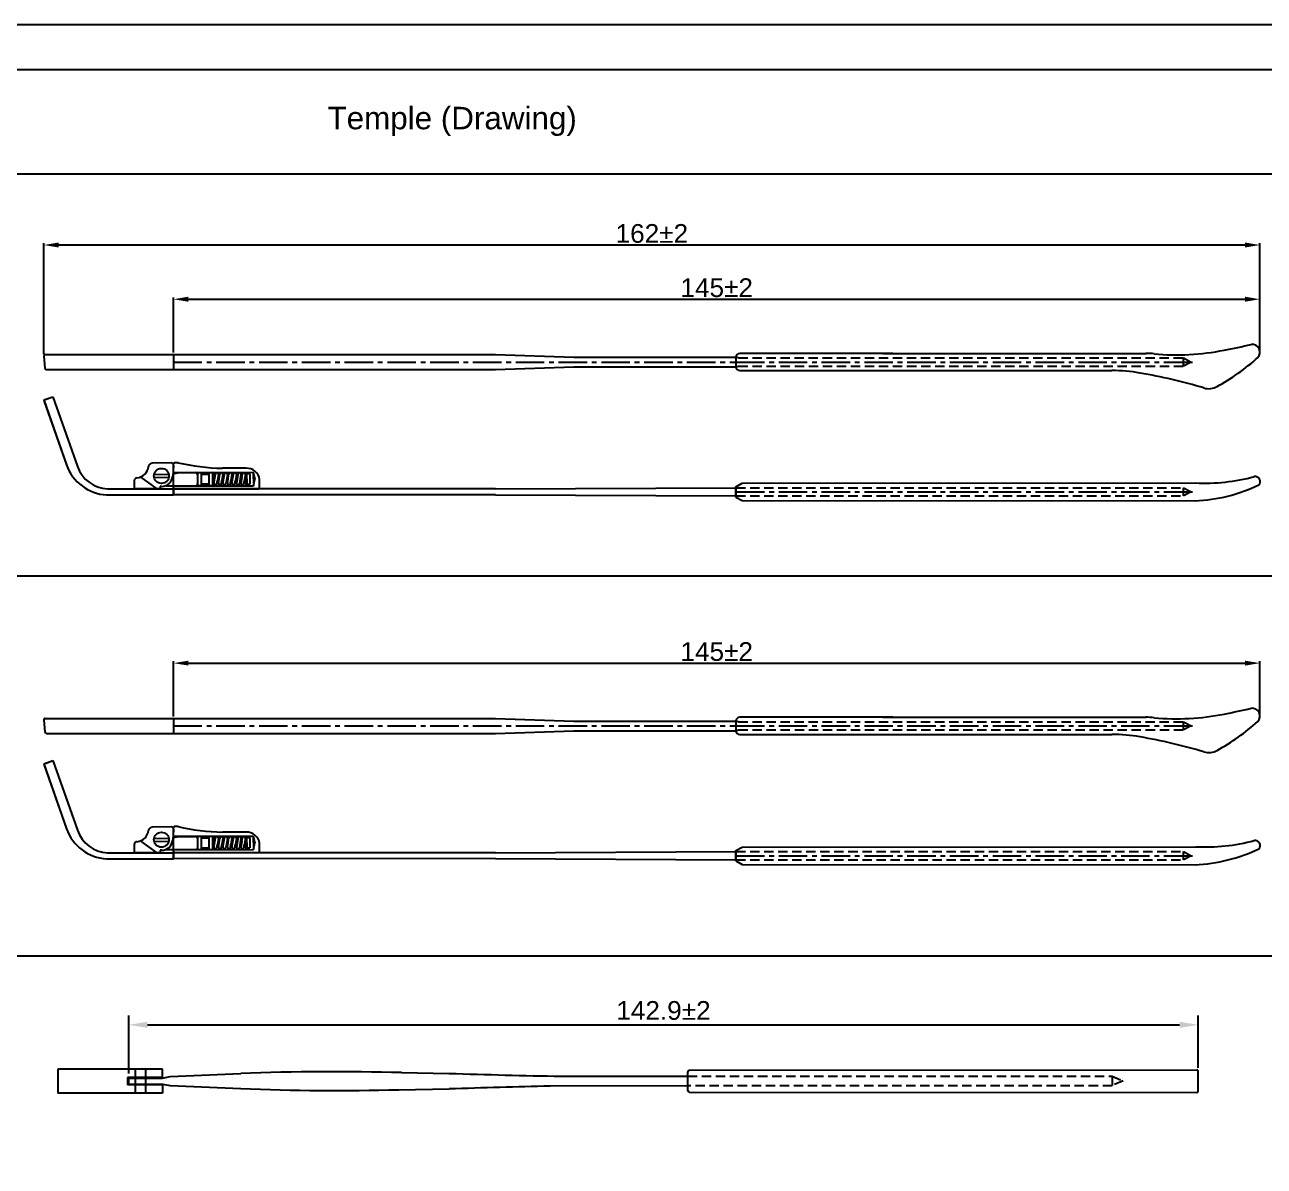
# Model space of a CAD drawing. Header units: millimetres. Extents: x 7018 to 13530, y 4187 to 5692.
# Drawn here: x 10863.7 to 11029.2, y 5096.4 to 5248.9 of the extents above; entities that cross this region are included whole.
import ezdxf

# ---------------------------------------------------------------- set-up
doc = ezdxf.new("R2010")
doc.units = ezdxf.units.MM
doc.linetypes.add('CENTER2', pattern=[28.575, 19.05, -3.175, 3.175, -3.175])
doc.linetypes.add('HIDDEN2', pattern=[0.1875, 0.125, -0.0625])
for name, color, linetype in [('Center Line', 2, 'CENTER2'), ('Dimension', 3, 'Continuous'), ('Hidden Line', 1, 'HIDDEN2')]:
    doc.layers.add(name, color=color, linetype=linetype)
doc.styles.get("Standard").update_dxf_attribs({"font": 'arial.ttf'})
doc.styles.add('样式 1', font='romant.shx')
doc.dimstyles.new('ISO-25$0', dxfattribs={"dimtxt": 2.5, "dimasz": 2.5, "dimexe": 0.5, "dimexo": 1, "dimgap": 1, "dimtad": 0, "dimtih": 1, "dimtoh": 1, "dimdec": 1, "dimzin": 10, "dimdsep": 46, "dimlunit": 6, "dimtxsty": '样式 1', "dimcen": 0, "dimclrd": 256, "dimclre": 256, "dimclrt": 7, "dimazin": 0, "dimtfac": 1, "dimtdec": 1, "dimtofl": 0, "dimtmove": 0, "dimatfit": 0, "dimfxl": 1, "dimtolj": 1, "dimtzin": 10, "dimarcsym": 0})
doc.dimstyles.new('Standard$0', dxfattribs={"dimtxt": 2.3, "dimasz": 2, "dimexe": 1, "dimexo": 1, "dimgap": 1, "dimtad": 1, "dimdec": 1, "dimzin": 0, "dimdsep": 46, "dimtxsty": 'Standard', "dimcen": 0, "dimclrd": 4, "dimclre": 4, "dimclrt": 4, "dimadec": 1, "dimazin": 0, "dimtfac": 1, "dimtdec": 1, "dimtofl": 0, "dimtmove": 0, "dimatfit": 0, "dimfxl": 1, "dimtfillclr": 256, "dimtolj": 1, "dimtzin": 0, "dimlwd": -1, "dimlwe": -1, "dimarcsym": 1})

# ---------------------------------------------------------------- blocks, each defined once
blk = doc.blocks.new('*D3129')
at = {"layer": 'Defpoints', "color": 0, "ltscale": 1000, "transparency": 16777216}
for p in [(11028.67, 5212.22), (10883.57, 5204.84), (11028.67, 5205.15)]:
    blk.add_point(p, dxfattribs=at)
at = {"layer": 'Dimension', "color": 3, "ltscale": 1000, "transparency": 16777216}
for p, q in [((10883.57, 5205.09), (10883.57, 5212.47)), ((11028.67, 5205.4), (11028.67, 5212.47)), ((10885.57, 5212.22), (11026.67, 5212.22))]:
    blk.add_line(p, q, dxfattribs=at)
for points in [[(10885.57, 5212.56), (10885.57, 5211.89), (10883.57, 5212.22)], [(11026.67, 5212.56), (11026.67, 5211.89), (11028.67, 5212.22)]]:
    blk.add_solid(points, dxfattribs=at)
at = {"layer": 'Dimension', "ltscale": 1000, "transparency": 16777216, "insert": (10956.12, 5213.75), "char_height": 2.5, "attachment_point": 5}
blk.add_mtext('\\A1;145±2', dxfattribs=at)
blk = doc.blocks.new('*D3130')
at = {"layer": 'Defpoints', "color": 0, "ltscale": 1000, "transparency": 16777216}
for p in [(10866.26, 5219.46), (10866.26, 5204.64), (11028.67, 5205.15)]:
    blk.add_point(p, dxfattribs=at)
at = {"layer": 'Dimension', "color": 3, "ltscale": 1000, "transparency": 16777216}
for p, q in [((10866.26, 5204.89), (10866.26, 5219.71)), ((11026.67, 5219.46), (10868.26, 5219.46)), ((11028.67, 5205.4), (11028.67, 5219.71))]:
    blk.add_line(p, q, dxfattribs=at)
for points in [[(10868.26, 5219.8), (10868.26, 5219.13), (10866.26, 5219.46)], [(11026.67, 5219.8), (11026.67, 5219.13), (11028.67, 5219.46)]]:
    blk.add_solid(points, dxfattribs=at)
at = {"layer": 'Dimension', "ltscale": 1000, "transparency": 16777216, "insert": (10947.46, 5220.99), "char_height": 2.5, "attachment_point": 5}
blk.add_mtext('\\A1;162±2', dxfattribs=at)
blk = doc.blocks.new('*D3131')
at = {"layer": 'Defpoints', "color": 0, "ltscale": 1000, "transparency": 16777216}
for p in [(11028.67, 5163.63), (10883.57, 5156.25), (11028.67, 5156.56)]:
    blk.add_point(p, dxfattribs=at)
at = {"layer": 'Dimension', "color": 3, "ltscale": 1000, "transparency": 16777216}
for p, q in [((10883.57, 5156.5), (10883.57, 5163.88)), ((10885.57, 5163.63), (11026.67, 5163.63)), ((11028.67, 5156.81), (11028.67, 5163.88))]:
    blk.add_line(p, q, dxfattribs=at)
for points in [[(10885.57, 5163.96), (10885.57, 5163.3), (10883.57, 5163.63)], [(11026.67, 5163.96), (11026.67, 5163.3), (11028.67, 5163.63)]]:
    blk.add_solid(points, dxfattribs=at)
at = {"layer": 'Dimension', "ltscale": 1000, "transparency": 16777216, "insert": (10956.12, 5165.16), "char_height": 2.5, "attachment_point": 5}
blk.add_mtext('\\A1;145±2', dxfattribs=at)
blk = doc.blocks.new('*D3135')
at = {"layer": 'Defpoints', "color": 0, "transparency": 16777216}
for p in [(11020.44, 5115.33), (10877.59, 5108.21), (11020.44, 5108.96)]:
    blk.add_point(p, dxfattribs=at)
at = {"layer": 'Dimension', "color": 0, "lineweight": -2, "transparency": 16777216}
for p, q in [((10877.59, 5108.83), (10877.59, 5116.58)), ((11020.44, 5109.58), (11020.44, 5116.58)), ((10880.09, 5115.33), (11017.94, 5115.33))]:
    blk.add_line(p, q, dxfattribs=at)
at = {"layer": 'Dimension', "color": 0, "transparency": 16777216}
for points in [[(10880.09, 5115.74), (10880.09, 5114.91), (10877.59, 5115.33)], [(11017.94, 5115.74), (11017.94, 5114.91), (11020.44, 5115.33)]]:
    blk.add_solid(points, dxfattribs=at)
at = {"layer": 'Dimension', "color": 0, "transparency": 16777216, "insert": (10949.01, 5117.23), "char_height": 2.5, "attachment_point": 5}
blk.add_mtext('142.9±2', dxfattribs=at)

msp = doc.modelspace()

# ---------------------------------------------------------------- linework, layer by layer
for p, q in [((11191.322, 5242.873), (10782.067, 5242.873)), ((10794.623, 5228.984), (11191.061, 5228.984)), ((10866.256, 5204.624), (10866.399, 5203.024)), ((10866.456, 5204.841), (10883.569, 5204.841)), ((10883.569, 5204.841), (10926.558, 5204.841)), ((10883.569, 5204.841), (10883.569, 5202.841)), ((10883.569, 5204.841), (10883.569, 5202.841)), ((10926.558, 5204.841), (10937.057, 5204.491)), ((10937.057, 5204.491), (10958.697, 5204.491)), ((10958.697, 5204.491), (10958.697, 5203.197)), ((10958.697, 5204.336), (10958.697, 5203.197)), ((10979.361, 5205.091), (10979.361, 5205.091)), ((11018.475, 5203.292), (11018.463, 5204.392)), ((11018.463, 5204.391), (11019.469, 5203.841)), ((10866.598, 5202.841), (10883.569, 5202.841)), ((10883.569, 5202.841), (10926.558, 5202.841)), ((10926.558, 5202.841), (10937.057, 5203.191)), ((10937.057, 5203.191), (10958.697, 5203.191)), ((11019.469, 5203.841), (11018.475, 5203.291)), ((10866.256, 5198.767), (10867.483, 5199.197)), ((10866.445, 5198.833), (10867.483, 5199.197)), ((10867.483, 5199.197), (10870.747, 5189.895)), ((10867.483, 5199.197), (10870.747, 5189.895)), ((10866.256, 5198.767), (10869.297, 5190.101)), ((10866.323, 5198.578), (10869.297, 5190.101)), ((10883.273, 5190.357), (10880.734, 5190.312)), ((10883.273, 5190.357), (10880.734, 5190.312)), ((10883.578, 5190.034), (10883.468, 5188.576)), ((10883.578, 5190.034), (10883.468, 5188.576)), ((10883.582, 5187.047), (10883.577, 5190.247)), ((10883.582, 5187.047), (10883.577, 5190.247)), ((10884.162, 5190.398), (10883.727, 5190.397)), ((10884.162, 5190.398), (10883.727, 5190.397)), ((10893.278, 5189.661), (10890.11, 5189.656)), ((10893.278, 5189.661), (10890.11, 5189.656)), ((10878.331, 5187.988), (10878.309, 5187.018)), ((10878.331, 5187.988), (10878.309, 5187.018)), ((10881.379, 5186.899), (10879.173, 5188.499)), ((10880.967, 5188.46), (10882.966, 5188.413)), ((10880.976, 5188.859), (10882.976, 5188.812)), ((10883.578, 5188.92), (10884.278, 5189.071)), ((10883.578, 5188.92), (10884.278, 5189.071)), ((10883.579, 5189.097), (10894.238, 5189.112)), ((10883.579, 5189.097), (10894.238, 5189.112)), ((10884.278, 5189.071), (10886.528, 5189.074)), ((10884.278, 5189.071), (10886.528, 5189.074)), ((10886.778, 5189.1), (10887.278, 5189.1)), ((10886.778, 5189.1), (10886.78, 5187.35)), ((10886.778, 5189.1), (10887.278, 5189.1)), ((10886.778, 5189.1), (10886.78, 5187.35)), ((10886.778, 5188.825), (10886.78, 5187.575)), ((10886.778, 5188.825), (10886.78, 5187.575)), ((10886.778, 5188.775), (10886.778, 5188.6)), ((10886.778, 5188.775), (10886.778, 5188.6)), ((10887.278, 5189.1), (10887.28, 5187.35)), ((10887.278, 5189.1), (10887.28, 5187.35)), ((10887.278, 5188.875), (10888.278, 5188.877)), ((10887.278, 5188.875), (10888.278, 5188.877)), ((10887.28, 5187.575), (10888.28, 5187.577)), ((10887.28, 5187.575), (10888.28, 5187.577)), ((10888.278, 5189.102), (10888.28, 5187.352)), ((10888.278, 5189.102), (10888.678, 5189.102)), ((10888.278, 5189.102), (10888.28, 5187.352)), ((10888.278, 5189.102), (10888.678, 5189.102)), ((10888.678, 5189.102), (10888.778, 5189.103)), ((10888.678, 5189.102), (10888.778, 5189.103)), ((10888.778, 5189.103), (10888.78, 5187.353)), ((10888.778, 5189.103), (10888.78, 5187.353)), ((10888.778, 5188.678), (10889.148, 5188.678)), ((10888.778, 5188.678), (10889.148, 5188.678)), ((10888.779, 5187.778), (10889.007, 5187.778)), ((10888.779, 5187.778), (10889.007, 5187.778)), ((10888.923, 5187.778), (10888.98, 5187.603)), ((10888.923, 5187.778), (10888.98, 5187.603)), ((10888.98, 5187.603), (10889.18, 5188.884)), ((10888.98, 5187.603), (10889.18, 5188.884)), ((10888.986, 5188.827), (10889.034, 5188.678)), ((10888.986, 5188.827), (10889.034, 5188.678)), ((10889.38, 5187.603), (10889.446, 5188.02)), ((10889.38, 5187.603), (10889.446, 5188.02)), ((10889.407, 5187.778), (10889.607, 5187.779)), ((10889.407, 5187.778), (10889.607, 5187.779)), ((10889.578, 5188.854), (10889.446, 5188.02)), ((10889.578, 5188.854), (10889.446, 5188.02)), ((10889.523, 5187.779), (10889.58, 5187.604)), ((10889.523, 5187.779), (10889.58, 5187.604)), ((10889.55, 5188.679), (10889.75, 5188.679)), ((10889.55, 5188.679), (10889.75, 5188.679)), ((10889.578, 5188.854), (10889.634, 5188.679)), ((10889.578, 5188.854), (10889.634, 5188.679)), ((10889.58, 5187.604), (10889.778, 5188.854)), ((10889.58, 5187.604), (10889.778, 5188.854)), ((10889.98, 5187.604), (10890.046, 5188.021)), ((10889.98, 5187.604), (10890.046, 5188.021)), ((10890.007, 5187.779), (10890.207, 5187.78)), ((10890.007, 5187.779), (10890.207, 5187.78)), ((10890.178, 5188.855), (10890.046, 5188.021)), ((10890.178, 5188.855), (10890.046, 5188.021)), ((10890.123, 5187.779), (10890.18, 5187.605)), ((10890.123, 5187.779), (10890.18, 5187.605)), ((10890.15, 5188.68), (10890.35, 5188.68)), ((10890.15, 5188.68), (10890.35, 5188.68)), ((10890.178, 5188.855), (10890.234, 5188.68)), ((10890.178, 5188.855), (10890.234, 5188.68)), ((10890.18, 5187.605), (10890.378, 5188.855)), ((10890.18, 5187.605), (10890.378, 5188.855)), ((10890.646, 5188.022), (10890.58, 5187.605)), ((10890.646, 5188.022), (10890.58, 5187.605)), ((10890.607, 5187.78), (10890.807, 5187.78)), ((10890.607, 5187.78), (10890.807, 5187.78)), ((10890.778, 5188.855), (10890.646, 5188.022)), ((10890.778, 5188.855), (10890.646, 5188.022)), ((10890.723, 5187.78), (10890.78, 5187.605)), ((10890.723, 5187.78), (10890.78, 5187.605)), ((10890.75, 5188.68), (10890.948, 5188.681)), ((10890.75, 5188.68), (10890.948, 5188.681)), ((10890.778, 5188.855), (10890.834, 5188.68)), ((10890.778, 5188.855), (10890.834, 5188.68)), ((10890.78, 5187.605), (10890.98, 5188.887)), ((10890.78, 5187.605), (10890.98, 5188.887)), ((10891.18, 5187.606), (10891.246, 5188.023)), ((10891.18, 5187.606), (10891.246, 5188.023)), ((10891.207, 5187.781), (10891.407, 5187.781)), ((10891.207, 5187.781), (10891.407, 5187.781)), ((10891.378, 5188.856), (10891.246, 5188.023)), ((10891.378, 5188.856), (10891.246, 5188.023)), ((10891.323, 5187.781), (10891.38, 5187.606)), ((10891.323, 5187.781), (10891.38, 5187.606)), ((10891.35, 5188.681), (10891.55, 5188.681)), ((10891.35, 5188.681), (10891.55, 5188.681)), ((10891.378, 5188.856), (10891.434, 5188.681)), ((10891.378, 5188.856), (10891.434, 5188.681)), ((10891.38, 5187.606), (10891.578, 5188.857)), ((10891.38, 5187.606), (10891.578, 5188.857)), ((10891.78, 5187.607), (10891.846, 5188.024)), ((10891.78, 5187.607), (10891.846, 5188.024)), ((10891.807, 5187.782), (10892.007, 5187.782)), ((10891.807, 5187.782), (10892.007, 5187.782)), ((10891.978, 5188.857), (10891.846, 5188.024)), ((10891.978, 5188.857), (10891.846, 5188.024)), ((10891.923, 5187.782), (10891.98, 5187.607)), ((10891.923, 5187.782), (10891.98, 5187.607)), ((10891.95, 5188.682), (10892.15, 5188.682)), ((10891.95, 5188.682), (10892.15, 5188.682)), ((10891.978, 5188.857), (10892.034, 5188.682)), ((10891.978, 5188.857), (10892.034, 5188.682)), ((10892.112, 5188.441), (10891.98, 5187.607)), ((10892.112, 5188.441), (10891.98, 5187.607)), ((10892.178, 5188.857), (10892.112, 5188.441)), ((10892.178, 5188.857), (10892.112, 5188.441)), ((10892.578, 5188.858), (10892.38, 5187.608)), ((10892.578, 5188.858), (10892.38, 5187.608)), ((10892.407, 5187.783), (10892.607, 5187.783)), ((10892.407, 5187.783), (10892.607, 5187.783)), ((10892.523, 5187.783), (10892.58, 5187.608)), ((10892.523, 5187.783), (10892.58, 5187.608)), ((10892.55, 5188.683), (10892.748, 5188.683)), ((10892.55, 5188.683), (10892.748, 5188.683)), ((10892.578, 5188.858), (10892.634, 5188.683)), ((10892.578, 5188.858), (10892.634, 5188.683)), ((10892.711, 5188.445), (10892.58, 5187.608)), ((10892.711, 5188.445), (10892.58, 5187.608)), ((10892.711, 5188.445), (10892.78, 5188.889)), ((10892.711, 5188.445), (10892.78, 5188.889)), ((10893.178, 5188.859), (10892.98, 5187.609)), ((10893.178, 5188.859), (10892.98, 5187.609)), ((10892.98, 5187.609), (10893.046, 5188.025)), ((10892.98, 5187.609), (10893.046, 5188.025)), ((10893.007, 5187.784), (10893.207, 5187.784)), ((10893.007, 5187.784), (10893.207, 5187.784)), ((10893.123, 5187.784), (10893.18, 5187.609)), ((10893.123, 5187.784), (10893.18, 5187.609)), ((10893.15, 5188.684), (10893.35, 5188.684)), ((10893.15, 5188.684), (10893.35, 5188.684)), ((10893.168, 5188.796), (10893.178, 5188.859)), ((10893.168, 5188.796), (10893.178, 5188.859)), ((10893.168, 5188.796), (10893.178, 5188.859)), ((10893.168, 5188.796), (10893.178, 5188.859)), ((10893.168, 5188.796), (10893.168, 5188.796)), ((10893.168, 5188.796), (10893.168, 5188.796)), ((10893.178, 5188.859), (10893.234, 5188.684)), ((10893.178, 5188.859), (10893.234, 5188.684)), ((10893.18, 5187.609), (10893.378, 5188.859)), ((10893.18, 5187.609), (10893.378, 5188.859)), ((10893.378, 5188.934), (10893.778, 5188.935)), ((10893.378, 5188.934), (10893.778, 5188.935)), ((10893.378, 5188.547), (10893.378, 5188.934)), ((10893.378, 5188.547), (10893.378, 5188.934)), ((10893.379, 5188.234), (10893.378, 5188.547)), ((10893.379, 5188.234), (10893.378, 5188.547)), ((10893.379, 5188.234), (10893.38, 5187.534)), ((10893.379, 5188.234), (10893.38, 5187.534)), ((10893.38, 5187.534), (10893.78, 5187.535)), ((10893.38, 5187.534), (10893.78, 5187.535)), ((10893.38, 5187.534), (10893.38, 5187.409)), ((10893.38, 5187.534), (10893.38, 5187.409)), ((10893.778, 5188.821), (10893.778, 5188.935)), ((10893.778, 5188.821), (10893.778, 5188.935)), ((10893.778, 5188.821), (10893.78, 5187.535)), ((10893.778, 5188.821), (10893.78, 5187.535)), ((10894.238, 5189.112), (10894.24, 5187.312)), ((10894.238, 5189.112), (10894.458, 5188.212)), ((10894.238, 5189.112), (10894.24, 5187.312)), ((10894.238, 5189.112), (10894.458, 5188.212)), ((10894.24, 5187.312), (10894.458, 5188.212)), ((10894.24, 5187.312), (10894.458, 5188.212)), ((10895.082, 5187.063), (10895.08, 5188.159)), ((10895.082, 5187.063), (10895.08, 5188.159)), ((10958.697, 5187.193), (10959.517, 5187.649)), ((10959.517, 5187.649), (11020.061, 5187.699)), ((10874.642, 5186.095), (10883.588, 5186.099)), ((10874.756, 5186.89), (10883.569, 5186.899)), ((10874.756, 5186.89), (10883.569, 5186.899)), ((10881.807, 5186.9), (10878.307, 5186.896)), ((10881.807, 5186.9), (10878.307, 5186.896)), ((10881.815, 5187.239), (10881.807, 5186.9)), ((10881.815, 5187.239), (10881.808, 5186.939)), ((10881.99, 5187.235), (10881.815, 5187.239)), ((10881.99, 5187.235), (10881.815, 5187.239)), ((10882.615, 5187.319), (10886.53, 5187.324)), ((10882.615, 5187.319), (10886.53, 5187.324)), ((10883.569, 5186.099), (10883.569, 5186.899)), ((10926.569, 5186.888), (10883.569, 5186.899)), ((10883.569, 5186.899), (10883.569, 5186.099)), ((10926.569, 5186.11), (10883.569, 5186.099)), ((10883.582, 5187.297), (10894.24, 5187.312)), ((10883.582, 5187.297), (10894.24, 5187.312)), ((10883.732, 5186.897), (10894.932, 5186.913)), ((10883.732, 5186.897), (10894.932, 5186.913)), ((10886.78, 5187.35), (10887.28, 5187.35)), ((10886.78, 5187.35), (10887.28, 5187.35)), ((10888.28, 5187.352), (10888.68, 5187.352)), ((10888.28, 5187.352), (10888.68, 5187.352)), ((10888.68, 5187.352), (10888.78, 5187.353)), ((10888.68, 5187.352), (10888.78, 5187.353)), ((10926.569, 5186.888), (10958.697, 5187.049)), ((10926.569, 5186.11), (10958.697, 5185.949)), ((10958.697, 5185.805), (10958.697, 5187.193)), ((10958.697, 5187.193), (10958.697, 5185.805)), ((10958.697, 5187.049), (10958.697, 5185.949)), ((10958.697, 5186.899), (10958.697, 5186.099)), ((10958.697, 5185.805), (10959.517, 5185.349)), ((10959.517, 5185.349), (11020.005, 5185.299)), ((10794.884, 5175.281), (11191.322, 5175.281)), ((10866.456, 5156.25), (10883.569, 5156.25)), ((10883.569, 5156.25), (10926.558, 5156.25)), ((10883.569, 5156.25), (10883.569, 5154.25)), ((10883.569, 5156.25), (10883.569, 5154.25)), ((10926.558, 5156.25), (10937.057, 5155.9)), ((10979.361, 5156.5), (10979.361, 5156.5)), ((10866.256, 5156.032), (10866.399, 5154.432)), ((10926.558, 5154.25), (10937.057, 5154.6)), ((10937.057, 5155.9), (10958.697, 5155.9)), ((10937.057, 5154.6), (10958.697, 5154.6)), ((10958.697, 5155.9), (10958.697, 5154.605)), ((10958.697, 5155.744), (10958.697, 5154.605)), ((11018.463, 5155.8), (11019.469, 5155.25)), ((11018.475, 5154.7), (11018.463, 5155.8)), ((11019.469, 5155.25), (11018.475, 5154.7)), ((10866.598, 5154.25), (10883.569, 5154.25)), ((10883.569, 5154.25), (10926.558, 5154.25)), ((10866.256, 5150.175), (10867.483, 5150.606)), ((10866.256, 5150.175), (10869.297, 5141.509)), ((10866.323, 5149.987), (10869.297, 5141.509)), ((10866.445, 5150.242), (10867.483, 5150.606)), ((10867.483, 5150.606), (10870.747, 5141.303)), ((10867.483, 5150.606), (10870.747, 5141.303)), ((10883.273, 5141.765), (10880.734, 5141.721)), ((10883.273, 5141.765), (10880.734, 5141.721)), ((10883.578, 5141.443), (10883.468, 5139.985)), ((10883.578, 5141.443), (10883.468, 5139.985)), ((10883.582, 5138.456), (10883.577, 5141.656)), ((10883.582, 5138.456), (10883.577, 5141.656)), ((10884.162, 5141.806), (10883.727, 5141.806)), ((10884.162, 5141.806), (10883.727, 5141.806)), ((10881.379, 5138.308), (10879.173, 5139.908)), ((10880.967, 5139.868), (10882.966, 5139.821)), ((10880.976, 5140.268), (10882.976, 5140.221)), ((10883.578, 5140.329), (10884.278, 5140.48)), ((10883.578, 5140.329), (10884.278, 5140.48)), ((10883.579, 5140.506), (10894.238, 5140.521)), ((10883.579, 5140.506), (10894.238, 5140.521)), ((10884.278, 5140.48), (10886.528, 5140.483)), ((10884.278, 5140.48), (10886.528, 5140.483)), ((10886.778, 5140.508), (10887.278, 5140.509)), ((10886.778, 5140.508), (10887.278, 5140.509)), ((10886.778, 5140.508), (10886.78, 5138.758)), ((10886.778, 5140.508), (10886.78, 5138.758)), ((10886.778, 5140.233), (10886.78, 5138.983)), ((10886.778, 5140.233), (10886.78, 5138.983)), ((10886.778, 5140.183), (10886.778, 5140.008)), ((10886.778, 5140.183), (10886.778, 5140.008)), ((10887.278, 5140.509), (10887.28, 5138.759)), ((10887.278, 5140.509), (10887.28, 5138.759)), ((10887.278, 5140.284), (10888.278, 5140.285)), ((10887.278, 5140.284), (10888.278, 5140.285)), ((10888.278, 5140.51), (10888.678, 5140.511)), ((10888.278, 5140.51), (10888.678, 5140.511)), ((10888.278, 5140.51), (10888.28, 5138.76)), ((10888.278, 5140.51), (10888.28, 5138.76)), ((10888.678, 5140.511), (10888.778, 5140.511)), ((10888.678, 5140.511), (10888.778, 5140.511)), ((10888.778, 5140.511), (10888.78, 5138.761)), ((10888.778, 5140.511), (10888.78, 5138.761)), ((10888.778, 5140.086), (10889.148, 5140.087)), ((10888.778, 5140.086), (10889.148, 5140.087)), ((10888.98, 5139.011), (10889.18, 5140.293)), ((10888.98, 5139.011), (10889.18, 5140.293)), ((10888.986, 5140.235), (10889.034, 5140.087)), ((10888.986, 5140.235), (10889.034, 5140.087)), ((10889.578, 5140.262), (10889.446, 5139.429)), ((10889.578, 5140.262), (10889.446, 5139.429)), ((10889.55, 5140.087), (10889.75, 5140.088)), ((10889.55, 5140.087), (10889.75, 5140.088)), ((10889.578, 5140.262), (10889.634, 5140.087)), ((10889.578, 5140.262), (10889.634, 5140.087)), ((10889.58, 5139.012), (10889.778, 5140.263)), ((10889.58, 5139.012), (10889.778, 5140.263)), ((10890.178, 5140.263), (10890.046, 5139.43)), ((10890.178, 5140.263), (10890.046, 5139.43)), ((10893.278, 5141.069), (10890.11, 5141.065)), ((10893.278, 5141.069), (10890.11, 5141.065)), ((10890.15, 5140.088), (10890.35, 5140.088)), ((10890.15, 5140.088), (10890.35, 5140.088)), ((10890.178, 5140.263), (10890.234, 5140.088)), ((10890.178, 5140.263), (10890.234, 5140.088)), ((10890.18, 5139.013), (10890.378, 5140.263)), ((10890.18, 5139.013), (10890.378, 5140.263)), ((10890.778, 5140.264), (10890.646, 5139.43)), ((10890.778, 5140.264), (10890.646, 5139.43)), ((10890.75, 5140.089), (10890.948, 5140.089)), ((10890.75, 5140.089), (10890.948, 5140.089)), ((10890.778, 5140.264), (10890.834, 5140.089)), ((10890.778, 5140.264), (10890.834, 5140.089)), ((10890.78, 5139.014), (10890.98, 5140.296)), ((10890.78, 5139.014), (10890.98, 5140.296)), ((10891.378, 5140.265), (10891.246, 5139.431)), ((10891.378, 5140.265), (10891.246, 5139.431)), ((10891.35, 5140.09), (10891.55, 5140.09)), ((10891.35, 5140.09), (10891.55, 5140.09)), ((10891.378, 5140.265), (10891.434, 5140.09)), ((10891.378, 5140.265), (10891.434, 5140.09)), ((10891.38, 5139.015), (10891.578, 5140.265)), ((10891.38, 5139.015), (10891.578, 5140.265)), ((10891.978, 5140.266), (10891.846, 5139.432)), ((10891.978, 5140.266), (10891.846, 5139.432)), ((10891.95, 5140.091), (10892.15, 5140.091)), ((10891.95, 5140.091), (10892.15, 5140.091)), ((10891.978, 5140.266), (10892.034, 5140.091)), ((10891.978, 5140.266), (10892.034, 5140.091)), ((10892.112, 5139.849), (10891.98, 5139.016)), ((10892.112, 5139.849), (10891.98, 5139.016)), ((10892.178, 5140.266), (10892.112, 5139.849)), ((10892.178, 5140.266), (10892.112, 5139.849)), ((10892.578, 5140.267), (10892.38, 5139.016)), ((10892.578, 5140.267), (10892.38, 5139.016)), ((10892.55, 5140.092), (10892.748, 5140.092)), ((10892.55, 5140.092), (10892.748, 5140.092)), ((10892.578, 5140.267), (10892.634, 5140.092)), ((10892.578, 5140.267), (10892.634, 5140.092)), ((10892.711, 5139.854), (10892.58, 5139.017)), ((10892.711, 5139.854), (10892.58, 5139.017)), ((10892.711, 5139.854), (10892.78, 5140.298)), ((10892.711, 5139.854), (10892.78, 5140.298)), ((10893.178, 5140.267), (10892.98, 5139.017)), ((10893.178, 5140.267), (10892.98, 5139.017)), ((10893.15, 5140.092), (10893.35, 5140.093)), ((10893.15, 5140.092), (10893.35, 5140.093)), ((10893.168, 5140.205), (10893.178, 5140.267)), ((10893.168, 5140.205), (10893.178, 5140.267)), ((10893.168, 5140.205), (10893.178, 5140.267)), ((10893.168, 5140.205), (10893.178, 5140.267)), ((10893.168, 5140.205), (10893.168, 5140.205)), ((10893.168, 5140.205), (10893.168, 5140.205)), ((10893.178, 5140.267), (10893.234, 5140.092)), ((10893.178, 5140.267), (10893.234, 5140.092)), ((10893.18, 5139.017), (10893.378, 5140.268)), ((10893.18, 5139.017), (10893.378, 5140.268)), ((10893.378, 5140.343), (10893.778, 5140.343)), ((10893.378, 5139.955), (10893.378, 5140.343)), ((10893.378, 5140.343), (10893.778, 5140.343)), ((10893.378, 5139.955), (10893.378, 5140.343)), ((10893.379, 5139.643), (10893.378, 5139.955)), ((10893.379, 5139.643), (10893.378, 5139.955)), ((10893.379, 5139.643), (10893.38, 5138.943)), ((10893.379, 5139.643), (10893.38, 5138.943)), ((10893.778, 5140.23), (10893.778, 5140.343)), ((10893.778, 5140.23), (10893.778, 5140.343)), ((10893.778, 5140.23), (10893.78, 5138.943)), ((10893.778, 5140.23), (10893.78, 5138.943)), ((10894.238, 5140.521), (10894.24, 5138.721)), ((10894.238, 5140.521), (10894.458, 5139.621)), ((10894.238, 5140.521), (10894.24, 5138.721)), ((10894.238, 5140.521), (10894.458, 5139.621)), ((10894.24, 5138.721), (10894.458, 5139.621)), ((10894.24, 5138.721), (10894.458, 5139.621)), ((10895.082, 5138.472), (10895.08, 5139.567)), ((10895.082, 5138.472), (10895.08, 5139.567)), ((10874.756, 5138.299), (10883.569, 5138.307)), ((10874.756, 5138.299), (10883.569, 5138.307)), ((10881.807, 5138.308), (10878.307, 5138.305)), ((10881.807, 5138.308), (10878.307, 5138.305)), ((10878.331, 5139.397), (10878.309, 5138.427)), ((10878.331, 5139.397), (10878.309, 5138.427)), ((10881.815, 5138.648), (10881.807, 5138.308)), ((10881.815, 5138.648), (10881.808, 5138.348)), ((10881.99, 5138.644), (10881.815, 5138.648)), ((10881.99, 5138.644), (10881.815, 5138.648)), ((10882.615, 5138.728), (10886.53, 5138.733)), ((10882.615, 5138.728), (10886.53, 5138.733)), ((10883.569, 5137.508), (10883.569, 5138.308)), ((10926.569, 5138.297), (10883.569, 5138.308)), ((10883.569, 5138.307), (10883.569, 5137.508)), ((10883.582, 5138.706), (10894.24, 5138.721)), ((10883.582, 5138.706), (10894.24, 5138.721)), ((10883.732, 5138.306), (10894.932, 5138.322)), ((10883.732, 5138.306), (10894.932, 5138.322)), ((10886.78, 5138.758), (10887.28, 5138.759)), ((10886.78, 5138.758), (10887.28, 5138.759)), ((10887.28, 5138.984), (10888.28, 5138.985)), ((10887.28, 5138.984), (10888.28, 5138.985)), ((10888.28, 5138.76), (10888.68, 5138.761)), ((10888.28, 5138.76), (10888.68, 5138.761)), ((10888.68, 5138.761), (10888.78, 5138.761)), ((10888.68, 5138.761), (10888.78, 5138.761)), ((10888.779, 5139.186), (10889.007, 5139.187)), ((10888.779, 5139.186), (10889.007, 5139.187)), ((10888.923, 5139.186), (10888.98, 5139.011)), ((10888.923, 5139.186), (10888.98, 5139.011)), ((10889.38, 5139.012), (10889.446, 5139.429)), ((10889.38, 5139.012), (10889.446, 5139.429)), ((10889.407, 5139.187), (10889.607, 5139.187)), ((10889.407, 5139.187), (10889.607, 5139.187)), ((10889.523, 5139.187), (10889.58, 5139.012)), ((10889.523, 5139.187), (10889.58, 5139.012)), ((10889.98, 5139.013), (10890.046, 5139.43)), ((10889.98, 5139.013), (10890.046, 5139.43)), ((10890.007, 5139.188), (10890.207, 5139.188)), ((10890.007, 5139.188), (10890.207, 5139.188)), ((10890.123, 5139.188), (10890.18, 5139.013)), ((10890.123, 5139.188), (10890.18, 5139.013)), ((10890.646, 5139.43), (10890.58, 5139.014)), ((10890.646, 5139.43), (10890.58, 5139.014)), ((10890.607, 5139.189), (10890.807, 5139.189)), ((10890.607, 5139.189), (10890.807, 5139.189)), ((10890.723, 5139.189), (10890.78, 5139.014)), ((10890.723, 5139.189), (10890.78, 5139.014)), ((10891.18, 5139.015), (10891.246, 5139.431)), ((10891.18, 5139.015), (10891.246, 5139.431)), ((10891.207, 5139.19), (10891.407, 5139.19)), ((10891.207, 5139.19), (10891.407, 5139.19)), ((10891.323, 5139.19), (10891.38, 5139.015)), ((10891.323, 5139.19), (10891.38, 5139.015)), ((10891.78, 5139.015), (10891.846, 5139.432)), ((10891.78, 5139.015), (10891.846, 5139.432)), ((10891.807, 5139.19), (10892.007, 5139.191)), ((10891.807, 5139.19), (10892.007, 5139.191)), ((10891.923, 5139.191), (10891.98, 5139.016)), ((10891.923, 5139.191), (10891.98, 5139.016)), ((10892.407, 5139.191), (10892.607, 5139.192)), ((10892.407, 5139.191), (10892.607, 5139.192)), ((10892.523, 5139.191), (10892.58, 5139.017)), ((10892.523, 5139.191), (10892.58, 5139.017)), ((10892.98, 5139.017), (10893.046, 5139.434)), ((10892.98, 5139.017), (10893.046, 5139.434)), ((10893.007, 5139.192), (10893.207, 5139.192)), ((10893.007, 5139.192), (10893.207, 5139.192)), ((10893.123, 5139.192), (10893.18, 5139.017)), ((10893.123, 5139.192), (10893.18, 5139.017)), ((10893.38, 5138.943), (10893.78, 5138.943)), ((10893.38, 5138.943), (10893.38, 5138.818)), ((10893.38, 5138.943), (10893.78, 5138.943)), ((10893.38, 5138.943), (10893.38, 5138.818)), ((10926.569, 5138.297), (10958.697, 5138.458)), ((10958.697, 5138.602), (10959.517, 5139.058)), ((10958.697, 5137.213), (10958.697, 5138.602)), ((10958.697, 5138.602), (10958.697, 5137.213)), ((10958.697, 5138.458), (10958.697, 5137.358)), ((10958.697, 5138.308), (10958.697, 5137.508)), ((10959.517, 5139.058), (11020.061, 5139.108)), ((10874.642, 5137.504), (10883.588, 5137.508)), ((10926.569, 5137.518), (10883.569, 5137.508)), ((10926.569, 5137.518), (10958.697, 5137.358)), ((10958.697, 5137.213), (10959.517, 5136.758)), ((10959.517, 5136.758), (11020.005, 5136.708)), ((10794.884, 5124.548), (11191.322, 5124.548)), ((10882.115, 5109.407), (10868.115, 5109.407)), ((10868.115, 5109.407), (10868.115, 5106.207)), ((10877.44, 5108.307), (10877.44, 5107.307)), ((10882.115, 5108.307), (10877.44, 5108.307)), ((10877.588, 5108.209), (10877.588, 5107.405)), ((10878.482, 5106.207), (10878.482, 5109.407)), ((10879.882, 5106.207), (10879.882, 5109.407)), ((10882.115, 5108.209), (10882.115, 5109.407)), ((10952.26, 5106.554), (10952.26, 5109.057)), ((10952.46, 5109.257), (11020.239, 5109.306)), ((11020.439, 5106.506), (11020.439, 5109.106)), ((10882.115, 5107.307), (10877.44, 5107.307)), ((10882.115, 5107.405), (10882.115, 5106.207)), ((10882.115, 5106.207), (10868.115, 5106.207)), ((10952.46, 5106.354), (11020.239, 5106.306))]:
    msp.add_line(p, q)
at = {"color": 7}
for p, q in [((10958.697, 5204.486), (10958.697, 5203.197)), ((10979.651, 5204.986), (10959.197, 5204.986)), ((10978.288, 5204.986), (11013.472, 5204.986)), ((10959.197, 5202.697), (10979.452, 5202.697)), ((10979.238, 5202.697), (11008.893, 5202.697)), ((10979.651, 5156.394), (10959.197, 5156.394)), ((10978.288, 5156.394), (11013.472, 5156.394)), ((10958.697, 5155.894), (10958.697, 5154.605)), ((10959.197, 5154.105), (10979.452, 5154.105)), ((10979.238, 5154.105), (11008.893, 5154.105)), ((10877.588, 5108.209), (10882.115, 5108.209)), ((10882.115, 5108.209), (10883.13, 5108.42)), ((10883.13, 5108.42), (10892.563, 5108.843)), ((10914.035, 5108.943), (10920.397, 5108.843)), ((10935.33, 5108.463), (10952.26, 5108.463)), ((10877.588, 5107.405), (10882.115, 5107.405)), ((10882.115, 5107.405), (10883.132, 5107.236)), ((10883.132, 5107.236), (10892.563, 5106.813)), ((10913.65, 5106.665), (10920.397, 5106.771)), ((10952.26, 5107.194), (10933.891, 5107.151))]:
    msp.add_line(p, q, dxfattribs=at)
msp.add_lwpolyline([(11195.36, 4951.873), (11195.36, 5248.873), (10775.36, 5248.873), (10775.36, 4951.873)], close=True)
for centre in [(10881.971, 5188.636), (10881.971, 5188.636), (10881.971, 5188.636), (10881.971, 5188.636), (10881.971, 5140.045), (10881.971, 5140.045), (10881.971, 5140.045), (10881.971, 5140.045)]:
    msp.add_circle(centre, 1)
for centre, radius, start, end in [((11001.263, 5320.769), 117.547, 281.10288, 282.89873), ((11027.63, 5205.151), 1.044, 316.43676, 96.97847), ((10959.197, 5204.486), 0.5, 90, 180), ((11013.421, 5192.986), 12, 84.68248, 90), ((11017.545, 5237.3), 32.506, 264.68248, 281.27183), ((11008.499, 5226.598), 29.78, 299.05699, 311.89721), ((10959.197, 5203.197), 0.5, 180, 270), ((11008.893, 5180.697), 22, 80.10654, 90), ((10999.634, 5127.609), 75.889, 73.49601, 80.10654), ((11021.846, 5202.577), 2.3, 253.49601, 299.05699), ((11021.368, 5212.783), 25.118, 267.01608, 285.10267), ((10959.197, 5155.894), 0.5, 90, 180), ((11013.421, 5144.395), 12, 84.68248, 90), ((11017.545, 5188.709), 32.506, 264.68248, 281.27183), ((11001.263, 5272.177), 117.547, 281.10288, 282.89873), ((11027.63, 5156.56), 1.044, 316.43676, 96.97847), ((10959.197, 5154.605), 0.5, 180, 270), ((11008.499, 5178.006), 29.78, 299.05699, 311.89721), ((11008.893, 5132.105), 22, 80.10654, 90), ((10999.634, 5079.018), 75.889, 73.49601, 80.10654), ((11021.846, 5153.985), 2.3, 253.49601, 299.05699), ((11021.368, 5164.192), 25.118, 267.01608, 285.10267), ((10904.965, 4750.118), 358.94, 88.55205, 91.98009), ((10954.542, 6155.045), 1046.759, 268.130686, 268.9483), ((10905.361, 5427.779), 321.221, 267.71672, 271.47877), ((11026.957, 1569.201), 3539.174, 91.506822, 91.725365)]:
    msp.add_arc(centre, radius, start, end, dxfattribs=at)
for centre, radius, start, end in [((10866.456, 5204.641), 0.2, 90, 185.09689), ((10866.598, 5203.041), 0.2, 185.09689, 270), ((10866.511, 5198.644), 0.2, 109.33132, 199.33132), ((10874.958, 5192.087), 6, 199.33132, 266.98306), ((10874.958, 5192.087), 6, 199.33132, 266.98306), ((10874.993, 5191.384), 4.5, 199.33132, 266.98306), ((10874.993, 5191.384), 4.5, 199.33132, 266.98306), ((10878.504, 5190.127), 1.76, 276.00953, 351.99353), ((10878.504, 5190.127), 1.76, 276.00953, 351.99353), ((10880.742, 5189.812), 0.5, 91.00854, 171.99353), ((10880.742, 5189.812), 0.5, 91.00854, 171.99353), ((10883.279, 5190.057), 0.3, 355.70854, 91.00854), ((10883.279, 5190.057), 0.3, 355.70854, 91.00854), ((10883.727, 5190.247), 0.15, 90.08081, 180.08081), ((10883.727, 5190.247), 0.15, 90.08081, 180.08081), ((10884.162, 5190.298), 0.1, 72.87026, 90.08081), ((10884.162, 5190.298), 0.1, 72.87026, 90.08081), ((10890.789, 5219.237), 29.589, 257.11583, 268.68495), ((10890.789, 5219.237), 29.589, 257.11583, 268.68495), ((10893.311, 5187.868), 1.793, 9.34033, 91.04839), ((10893.311, 5187.868), 1.793, 9.34033, 91.04839), ((10878.731, 5187.979), 0.4, 96.00953, 178.70854), ((10878.731, 5187.979), 0.4, 96.00953, 178.70854), ((10882.022, 5188.685), 1.45, 268.70854, 355.70854), ((10882.022, 5188.685), 1.45, 268.70854, 355.70854), ((10886.528, 5188.824), 0.25, 0.08081, 90.08081), ((10886.528, 5188.824), 0.25, 0.08081, 90.08081), ((10886.53, 5187.574), 0.25, 270.08081, 0.08081), ((10886.53, 5187.574), 0.25, 270.08081, 0.08081), ((10888.778, 5188.853), 0.21, 303.63812, 90.08081), ((10888.778, 5188.853), 0.21, 303.63812, 90.08081), ((10889.18, 5187.603), 0.2, 180.08081, 0.08081), ((10889.18, 5187.603), 0.2, 180.08081, 0.08081), ((10889.378, 5188.853), 0.2, 0.08081, 180.08081), ((10889.378, 5188.853), 0.2, 0.08081, 180.08081), ((10889.78, 5187.604), 0.2, 180.08081, 0.08081), ((10889.78, 5187.604), 0.2, 180.08081, 0.08081), ((10889.978, 5188.854), 0.2, 0.08081, 180.08081), ((10889.978, 5188.854), 0.2, 0.08081, 180.08081), ((10890.38, 5187.605), 0.2, 180.08081, 0.08081), ((10890.38, 5187.605), 0.2, 180.08081, 0.08081), ((10890.578, 5188.855), 0.2, 0.08081, 180.08081), ((10890.578, 5188.855), 0.2, 0.08081, 180.08081), ((10890.578, 5188.855), 0.2, 0.08081, 180.08081), ((10890.578, 5188.855), 0.2, 0.08081, 180.08081), ((10890.98, 5187.606), 0.2, 180.08081, 0.08081), ((10890.98, 5187.606), 0.2, 180.08081, 0.08081), ((10890.98, 5187.606), 0.2, 180.08081, 0.08081), ((10890.98, 5187.606), 0.2, 180.08081, 0.08081), ((10891.178, 5188.856), 0.2, 0.08081, 180.08081), ((10891.178, 5188.856), 0.2, 0.08081, 180.08081), ((10891.178, 5188.856), 0.2, 0.08081, 180.08081), ((10891.178, 5188.856), 0.2, 0.08081, 180.08081), ((10891.178, 5188.856), 0.2, 0.08081, 180.08081), ((10891.178, 5188.856), 0.2, 0.08081, 180.08081), ((10891.58, 5187.607), 0.2, 180.08081, 0.08081), ((10891.58, 5187.607), 0.2, 180.08081, 0.08081), ((10891.58, 5187.607), 0.2, 180.08081, 0.08081), ((10891.58, 5187.607), 0.2, 180.08081, 0.08081), ((10891.778, 5188.857), 0.2, 0.08081, 180.08081), ((10891.778, 5188.857), 0.2, 0.08081, 180.08081), ((10891.778, 5188.857), 0.2, 0.08081, 180.08081), ((10891.778, 5188.857), 0.2, 0.08081, 180.08081), ((10891.778, 5188.857), 0.2, 0.08081, 180.08081), ((10891.778, 5188.857), 0.2, 0.08081, 180.08081), ((10892.18, 5187.607), 0.2, 180.08081, 0.08081), ((10892.18, 5187.607), 0.2, 180.08081, 0.08081), ((10892.18, 5187.607), 0.2, 180.08081, 0.08081), ((10892.18, 5187.607), 0.2, 180.08081, 0.08081), ((10892.378, 5188.858), 0.2, 0.08081, 180.08081), ((10892.378, 5188.858), 0.2, 0.08081, 180.08081), ((10892.378, 5188.858), 0.2, 0.08081, 180.08081), ((10892.378, 5188.858), 0.2, 0.08081, 180.08081), ((10892.378, 5188.858), 0.2, 0.08081, 180.08081), ((10892.378, 5188.858), 0.2, 0.08081, 180.08081), ((10892.78, 5187.608), 0.2, 180.08081, 0.08081), ((10892.78, 5187.608), 0.2, 180.08081, 0.08081), ((10892.78, 5187.608), 0.2, 180.08081, 0.08081), ((10892.78, 5187.608), 0.2, 180.08081, 0.08081), ((10892.978, 5188.859), 0.2, 0.08081, 180.08081), ((10892.978, 5188.859), 0.2, 0.08081, 180.08081), ((10892.978, 5188.859), 0.2, 0.08081, 180.08081), ((10892.978, 5188.859), 0.2, 0.08081, 180.08081), ((10893.38, 5187.609), 0.2, 180.08081, 270.08081), ((10893.38, 5187.609), 0.2, 180.08081, 270.08081), ((10893.38, 5187.609), 0.2, 180.08081, 270.08081), ((10893.38, 5187.609), 0.2, 180.08081, 270.08081), ((11028.038, 5187.877), 0.667, 318.45661, 100.85016), ((10883.732, 5187.047), 0.15, 180.08081, 270.08081), ((10883.732, 5187.047), 0.15, 180.08081, 270.08081), ((10894.932, 5187.063), 0.15, 270.08081, 0.08081), ((10894.932, 5187.063), 0.15, 270.08081, 0.08081), ((11019.061, 5207.184), 21.905, 272.47037, 295.63483), ((10866.456, 5156.05), 0.2, 90, 185.09689), ((10866.598, 5154.45), 0.2, 185.09689, 270), ((10866.511, 5150.053), 0.2, 109.33132, 199.33132), ((10874.958, 5143.496), 6, 199.33132, 266.98306), ((10874.958, 5143.496), 6, 199.33132, 266.98306), ((10874.993, 5142.793), 4.5, 199.33132, 266.98306), ((10874.993, 5142.793), 4.5, 199.33132, 266.98306), ((10878.504, 5141.536), 1.76, 276.00953, 351.99353), ((10878.504, 5141.536), 1.76, 276.00953, 351.99353), ((10880.742, 5141.221), 0.5, 91.00854, 171.99353), ((10880.742, 5141.221), 0.5, 91.00854, 171.99353), ((10883.279, 5141.466), 0.3, 355.70854, 91.00854), ((10883.279, 5141.466), 0.3, 355.70854, 91.00854), ((10883.727, 5141.656), 0.15, 90.08081, 180.08081), ((10883.727, 5141.656), 0.15, 90.08081, 180.08081), ((10884.162, 5141.706), 0.1, 72.87026, 90.08081), ((10884.162, 5141.706), 0.1, 72.87026, 90.08081), ((10890.789, 5170.646), 29.589, 257.11583, 268.68495), ((10890.789, 5170.646), 29.589, 257.11583, 268.68495), ((10878.731, 5139.388), 0.4, 96.00953, 178.70854), ((10878.731, 5139.388), 0.4, 96.00953, 178.70854), ((10882.022, 5140.094), 1.45, 268.70854, 355.70854), ((10882.022, 5140.094), 1.45, 268.70854, 355.70854), ((10886.528, 5140.233), 0.25, 0.08081, 90.08081), ((10886.528, 5140.233), 0.25, 0.08081, 90.08081), ((10888.778, 5140.261), 0.21, 303.63812, 90.08081), ((10888.778, 5140.261), 0.21, 303.63812, 90.08081), ((10889.378, 5140.262), 0.2, 0.08081, 180.08081), ((10889.378, 5140.262), 0.2, 0.08081, 180.08081), ((10889.978, 5140.263), 0.2, 0.08081, 180.08081), ((10889.978, 5140.263), 0.2, 0.08081, 180.08081), ((10890.578, 5140.264), 0.2, 0.08081, 180.08081), ((10890.578, 5140.264), 0.2, 0.08081, 180.08081), ((10890.578, 5140.264), 0.2, 0.08081, 180.08081), ((10890.578, 5140.264), 0.2, 0.08081, 180.08081), ((10891.178, 5140.265), 0.2, 0.08081, 180.08081), ((10891.178, 5140.265), 0.2, 0.08081, 180.08081), ((10891.178, 5140.265), 0.2, 0.08081, 180.08081), ((10891.178, 5140.265), 0.2, 0.08081, 180.08081), ((10891.178, 5140.265), 0.2, 0.08081, 180.08081), ((10891.178, 5140.265), 0.2, 0.08081, 180.08081), ((10891.778, 5140.265), 0.2, 0.08081, 180.08081), ((10891.778, 5140.265), 0.2, 0.08081, 180.08081), ((10891.778, 5140.265), 0.2, 0.08081, 180.08081), ((10891.778, 5140.265), 0.2, 0.08081, 180.08081), ((10891.778, 5140.265), 0.2, 0.08081, 180.08081), ((10891.778, 5140.265), 0.2, 0.08081, 180.08081), ((10892.378, 5140.266), 0.2, 0.08081, 180.08081), ((10892.378, 5140.266), 0.2, 0.08081, 180.08081), ((10892.378, 5140.266), 0.2, 0.08081, 180.08081), ((10892.378, 5140.266), 0.2, 0.08081, 180.08081), ((10892.378, 5140.266), 0.2, 0.08081, 180.08081), ((10892.378, 5140.266), 0.2, 0.08081, 180.08081), ((10892.978, 5140.267), 0.2, 0.08081, 180.08081), ((10892.978, 5140.267), 0.2, 0.08081, 180.08081), ((10892.978, 5140.267), 0.2, 0.08081, 180.08081), ((10892.978, 5140.267), 0.2, 0.08081, 180.08081), ((10893.311, 5139.276), 1.793, 9.34033, 91.04839), ((10893.311, 5139.276), 1.793, 9.34033, 91.04839), ((11028.038, 5139.286), 0.667, 318.45661, 100.85016), ((10883.732, 5138.456), 0.15, 180.08081, 270.08081), ((10883.732, 5138.456), 0.15, 180.08081, 270.08081), ((10886.53, 5138.983), 0.25, 270.08081, 0.08081), ((10886.53, 5138.983), 0.25, 270.08081, 0.08081), ((10889.18, 5139.012), 0.2, 180.08081, 0.08081), ((10889.18, 5139.012), 0.2, 180.08081, 0.08081), ((10889.78, 5139.013), 0.2, 180.08081, 0.08081), ((10889.78, 5139.013), 0.2, 180.08081, 0.08081), ((10890.38, 5139.013), 0.2, 180.08081, 0.08081), ((10890.38, 5139.013), 0.2, 180.08081, 0.08081), ((10890.98, 5139.014), 0.2, 180.08081, 0.08081), ((10890.98, 5139.014), 0.2, 180.08081, 0.08081), ((10890.98, 5139.014), 0.2, 180.08081, 0.08081), ((10890.98, 5139.014), 0.2, 180.08081, 0.08081), ((10891.58, 5139.015), 0.2, 180.08081, 0.08081), ((10891.58, 5139.015), 0.2, 180.08081, 0.08081), ((10891.58, 5139.015), 0.2, 180.08081, 0.08081), ((10891.58, 5139.015), 0.2, 180.08081, 0.08081), ((10892.18, 5139.016), 0.2, 180.08081, 0.08081), ((10892.18, 5139.016), 0.2, 180.08081, 0.08081), ((10892.18, 5139.016), 0.2, 180.08081, 0.08081), ((10892.18, 5139.016), 0.2, 180.08081, 0.08081), ((10892.78, 5139.017), 0.2, 180.08081, 0.08081), ((10892.78, 5139.017), 0.2, 180.08081, 0.08081), ((10892.78, 5139.017), 0.2, 180.08081, 0.08081), ((10892.78, 5139.017), 0.2, 180.08081, 0.08081), ((10893.38, 5139.018), 0.2, 180.08081, 270.08081), ((10893.38, 5139.018), 0.2, 180.08081, 270.08081), ((10893.38, 5139.018), 0.2, 180.08081, 270.08081), ((10893.38, 5139.018), 0.2, 180.08081, 270.08081), ((10894.932, 5138.472), 0.15, 270.08081, 0.08081), ((10894.932, 5138.472), 0.15, 270.08081, 0.08081), ((11019.061, 5158.592), 21.905, 272.47037, 295.63483), ((10952.46, 5109.057), 0.2, 90.04094, 180), ((11020.239, 5109.106), 0.2, 0, 90.04094), ((10952.46, 5106.554), 0.2, 180, 269.95906), ((11020.239, 5106.506), 0.2, 269.95906, 0)]:
    msp.add_arc(centre, radius, start, end)
at = {"layer": 'Center Line', "ltscale": 0.2}
for p, q in [((10883.569, 5203.841), (10958.697, 5203.841)), ((10958.697, 5203.841), (11020.289, 5203.841)), ((10958.697, 5186.499), (11020.289, 5186.499)), ((10883.569, 5155.25), (10958.697, 5155.25)), ((10958.697, 5155.25), (11020.289, 5155.25)), ((10958.697, 5137.908), (11020.289, 5137.908))]:
    msp.add_line(p, q, dxfattribs=at)
at = {"layer": 'Hidden Line', "color": 1, "ltscale": 10}
for p, q in [((10959.022, 5204.391), (10958.697, 5204.491)), ((10959.022, 5204.391), (11018.463, 5204.391)), ((11018.475, 5203.292), (11018.463, 5204.392)), ((11018.463, 5204.391), (11019.469, 5203.841)), ((10958.697, 5203.191), (10959.033, 5203.291)), ((10959.033, 5203.291), (11018.475, 5203.291)), ((11019.469, 5203.841), (11018.475, 5203.291)), ((10958.697, 5187.049), (11018.463, 5187.049)), ((10958.697, 5185.949), (11018.475, 5185.949)), ((11018.463, 5187.049), (11019.469, 5186.499)), ((11018.475, 5185.949), (11018.463, 5187.049)), ((11019.469, 5186.499), (11018.475, 5185.949)), ((10959.022, 5155.8), (10958.697, 5155.9)), ((10958.697, 5154.6), (10959.033, 5154.7)), ((10959.022, 5155.8), (11018.463, 5155.8)), ((10959.033, 5154.7), (11018.475, 5154.7)), ((11018.463, 5155.8), (11019.469, 5155.25)), ((11018.475, 5154.7), (11018.463, 5155.8)), ((11019.469, 5155.25), (11018.475, 5154.7)), ((10958.697, 5138.458), (11018.463, 5138.458)), ((11018.463, 5138.458), (11019.469, 5137.908)), ((11018.475, 5137.358), (11018.463, 5138.458)), ((11019.469, 5137.908), (11018.475, 5137.358)), ((10958.697, 5137.358), (11018.475, 5137.358)), ((10952.26, 5108.463), (11008.918, 5108.463)), ((11008.918, 5108.463), (11010.399, 5107.828)), ((11008.918, 5108.463), (11008.918, 5107.194)), ((11008.918, 5107.194), (10952.26, 5107.194)), ((11010.399, 5107.828), (11008.918, 5107.194))]:
    msp.add_line(p, q, dxfattribs=at)
at = {"layer": 'Hidden Line', "color": 1, "ltscale": 0.5}
for p, q in [((10979.361, 5205.091), (10979.361, 5205.091)), ((10979.361, 5156.5), (10979.361, 5156.5))]:
    msp.add_line(p, q, dxfattribs=at)

# ---------------------------------------------------------------- texts
at = {"insert": (10920.791, 5235.966), "char_height": 2.99966, "width": 46.92869, "attachment_point": 5}
msp.add_mtext('Temple (Drawing)', dxfattribs=at)

# ---------------------------------------------------------------- dimensions: what is measured, and where the dimension line sits
at = {"layer": 'Dimension', "color": 40, "ltscale": 1000, "true_color": 0xf8d731}
for base, p1, p2, picture, middle in [((10866.256, 5219.462), (11028.674, 5205.151), (10866.256, 5204.641), '*D3130', (10947.465, 5220.989)), ((11028.674, 5212.222), (10883.569, 5204.841), (11028.674, 5205.153), '*D3129', (10956.121, 5213.748)), ((11028.674, 5163.631), (10883.569, 5156.25), (11028.674, 5156.562), '*D3131', (10956.121, 5165.157))]:
    dim = msp.add_linear_dim(base=base, p1=p1, p2=p2, dimstyle='Standard$0', override={"dimtxt": 2.5, "dimexe": 0.25, "dimexo": 0.25, "dimgap": 0.25, "dimdec": 0, "dimclrd": 3, "dimclre": 3, "dimclrt": 256, "dimadec": 0, "dimtol": 1, "dimtp": 2, "dimtm": 2, "dimtdec": 0, "dimatfit": 3, "dimfxl": 1.25, "dimarcsym": 2}, dxfattribs=at)
    dim.commit()
    dim.dimension.update_dxf_attribs({"geometry": picture, "text_midpoint": middle})
at = {"layer": 'Dimension'}
dim = msp.add_linear_dim(base=(11020.439, 5115.327), p1=(10877.588, 5108.209), p2=(11020.439, 5108.957), dimstyle='ISO-25$0', override={"dimexe": 1.25, "dimexo": 0.625, "dimgap": 0.625, "dimtad": 1, "dimzin": 8, "dimlunit": 2, "dimpost": '<>', "dimtxsty": 'Standard', "dimcen": 2.5, "dimclrd": 0, "dimclre": 0, "dimclrt": 0, "dimadec": 0, "dimtol": 1, "dimtp": 2, "dimtm": 2, "dimtdec": 2, "dimtofl": 1, "dimatfit": 3, "dimtolj": 0, "dimtzin": 8}, dxfattribs=at)
dim.commit()
dim.dimension.update_dxf_attribs({"geometry": '*D3135', "text_midpoint": (10949.014, 5117.229)})

doc.saveas('drawing.dxf')
